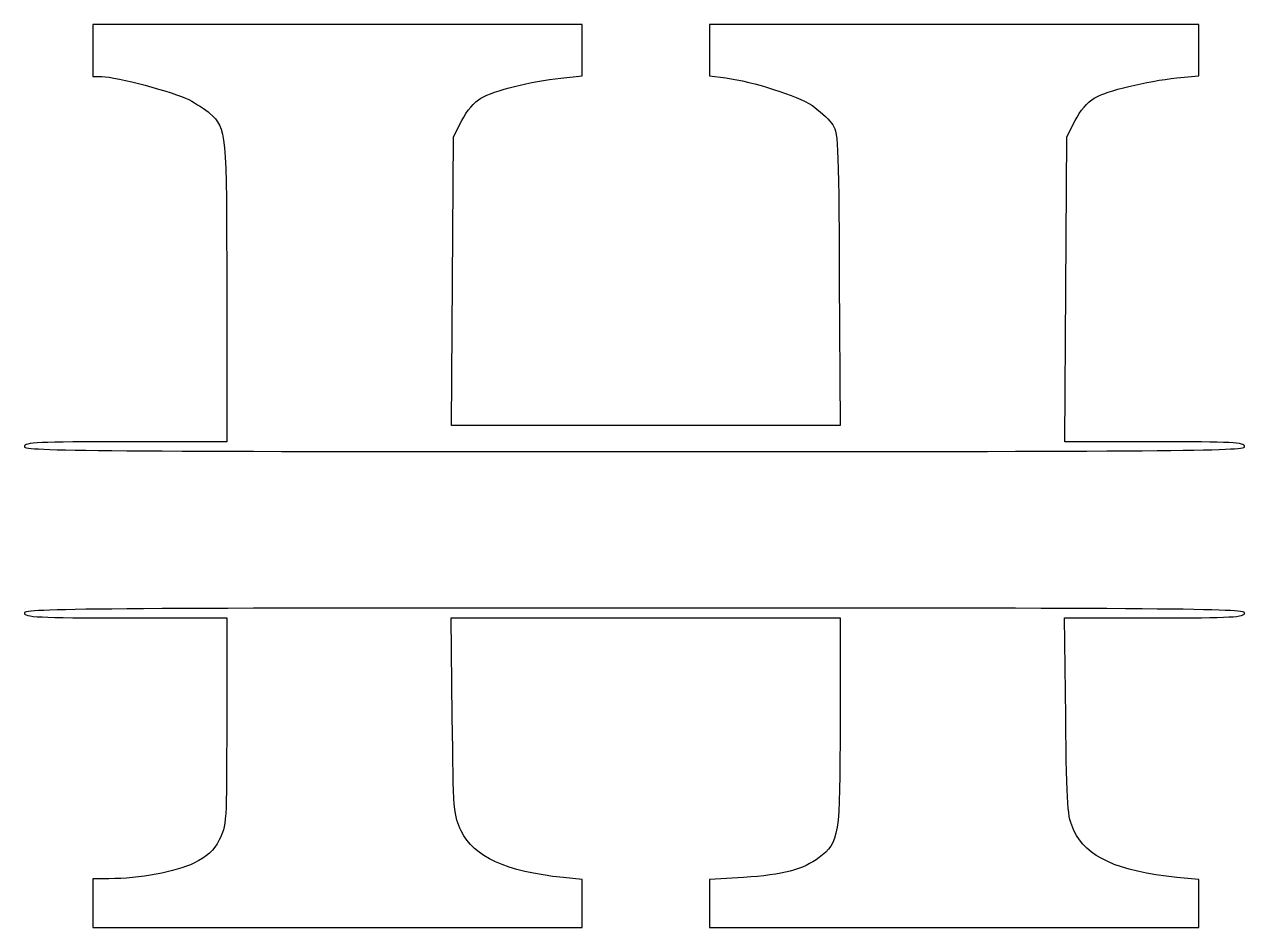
# Model space of a CAD drawing. Header units: centimetres. Extents: x -5.6 to 4.3, y -3.75 to 3.58.
import ezdxf

# ---------------------------------------------------------------- set-up
doc = ezdxf.new("R2010")
doc.units = ezdxf.units.CM
doc.header["$MEASUREMENT"] = 0
doc.layers.add('Layer 1', color=7, linetype='Continuous')

msp = doc.modelspace()

# ---------------------------------------------------------------- linework, layer by layer
at = {"layer": 'Layer 1'}
for points, knots in [([(-5.59627, 0.15505), (-5.59627, 0.18947), (-5.4875, 0.19474), (-4.77606, 0.19474), (-4.77606, 0.19474), (-4.77606, 0.19474), (-3.95585, 0.19474), (-3.95585, 0.19474), (-3.95585, 0.19474), (-3.95585, 0.19474), (-3.95585, 1.41267), (-3.95585, 1.41267), (-3.95585, 1.41267), (-3.95585, 2.71831), (-3.95757, 2.73664), (-4.09135, 2.85796), (-4.09135, 2.85796), (-4.12597, 2.88935), (-4.20317, 2.94026), (-4.26291, 2.97108), (-4.26291, 2.97108), (-4.38238, 3.03272), (-4.8527, 3.15726), (-4.96789, 3.15775), (-4.96789, 3.15775), (-4.96789, 3.15775), (-5.04065, 3.15806), (-5.04065, 3.15806), (-5.04065, 3.15806), (-5.04065, 3.15806), (-5.04065, 3.36973), (-5.04065, 3.36973), (-5.04065, 3.36973), (-5.04065, 3.36973), (-5.04065, 3.5814), (-5.04065, 3.5814), (-5.04065, 3.5814), (-5.04065, 3.5814), (-3.05628, 3.5814), (-3.05628, 3.5814), (-3.05628, 3.5814), (-3.05628, 3.5814), (-1.0719, 3.5814), (-1.0719, 3.5814), (-1.0719, 3.5814), (-1.0719, 3.5814), (-1.0719, 3.37282), (-1.0719, 3.37282), (-1.0719, 3.37282), (-1.0719, 3.37282), (-1.0719, 3.16424), (-1.0719, 3.16424), (-1.0719, 3.16424), (-1.0719, 3.16424), (-1.24468, 3.14574), (-1.24468, 3.14574), (-1.24468, 3.14574), (-1.48745, 3.11974), (-1.78983, 3.04403), (-1.89409, 2.98314), (-1.89409, 2.98314), (-1.94664, 2.95245), (-2.00966, 2.87862), (-2.0497, 2.80085), (-2.0497, 2.80085), (-2.0497, 2.80085), (-2.117, 2.67014), (-2.117, 2.67014), (-2.117, 2.67014), (-2.117, 2.67014), (-2.12534, 1.49859), (-2.12534, 1.49859), (-2.12534, 1.49859), (-2.12534, 1.49859), (-2.13368, 0.32704), (-2.13368, 0.32704), (-2.13368, 0.32704), (-2.13368, 0.32704), (-0.5569, 0.32704), (-0.5569, 0.32704), (-0.5569, 0.32704), (-0.5569, 0.32704), (1.01988, 0.32704), (1.01988, 0.32704), (1.01988, 0.32704), (1.01988, 0.32704), (1.01248, 1.51575), (1.01248, 1.51575), (1.01248, 1.51575), (1.00527, 2.67438), (1.00368, 2.70635), (0.94975, 2.77914), (0.94975, 2.77914), (0.91932, 2.82021), (0.84683, 2.88605), (0.78866, 2.92545), (0.78866, 2.92545), (0.67559, 3.00204), (0.31053, 3.1184), (0.09261, 3.14731), (0.09261, 3.14731), (0.09261, 3.14731), (-0.04002, 3.1649), (-0.04002, 3.1649), (-0.04002, 3.1649), (-0.04002, 3.1649), (-0.04002, 3.37316), (-0.04002, 3.37316), (-0.04002, 3.37316), (-0.04002, 3.37316), (-0.04002, 3.58142), (-0.04002, 3.58142), (-0.04002, 3.58142), (-0.04002, 3.58142), (1.94436, 3.58142), (1.94436, 3.58142), (1.94436, 3.58142), (1.94436, 3.58142), (3.92874, 3.58142), (3.92874, 3.58142), (3.92874, 3.58142), (3.92874, 3.58142), (3.92874, 3.37317), (3.92874, 3.37317), (3.92874, 3.37317), (3.92874, 3.37317), (3.92874, 3.16492), (3.92874, 3.16492), (3.92874, 3.16492), (3.92874, 3.16492), (3.75015, 3.14688), (3.75015, 3.14688), (3.75015, 3.14688), (3.50296, 3.12191), (3.18405, 3.04386), (3.07934, 2.98271), (3.07934, 2.98271), (3.02757, 2.95247), (2.96427, 2.87815), (2.92448, 2.80086), (2.92448, 2.80086), (2.92448, 2.80086), (2.85718, 2.67015), (2.85718, 2.67015), (2.85718, 2.67015), (2.85718, 2.67015), (2.84891, 1.43245), (2.84891, 1.43245), (2.84891, 1.43245), (2.84891, 1.43245), (2.84064, 0.19475), (2.84064, 0.19475), (2.84064, 0.19475), (2.84064, 0.19475), (3.5699, 0.19475), (3.5699, 0.19475), (3.5699, 0.19475), (4.20049, 0.19475), (4.29916, 0.18938), (4.29916, 0.15506), (4.29916, 0.15506), (4.29916, 0.11992), (3.73178, 0.11537), (-0.64855, 0.11537), (-0.64855, 0.11537), (-5.02887, 0.11537), (-5.59626, 0.11992), (-5.59626, 0.15506), (-5.59626, 0.15506), (-5.59626, 0.15506), (-5.59627, 0.15505), (-5.59627, 0.15505)], [0, 0, 0, 0, 0.0227273, 0.0227273, 0.0227273, 0.0227273, 0.0454545, 0.0454545, 0.0454545, 0.0454545, 0.0681818, 0.0681818, 0.0681818, 0.0681818, 0.0909091, 0.0909091, 0.0909091, 0.0909091, 0.1136364, 0.1136364, 0.1136364, 0.1136364, 0.1363636, 0.1363636, 0.1363636, 0.1363636, 0.1590909, 0.1590909, 0.1590909, 0.1590909, 0.1818182, 0.1818182, 0.1818182, 0.1818182, 0.2045455, 0.2045455, 0.2045455, 0.2045455, 0.2272727, 0.2272727, 0.2272727, 0.2272727, 0.25, 0.25, 0.25, 0.25, 0.2727273, 0.2727273, 0.2727273, 0.2727273, 0.2954545, 0.2954545, 0.2954545, 0.2954545, 0.3181818, 0.3181818, 0.3181818, 0.3181818, 0.3409091, 0.3409091, 0.3409091, 0.3409091, 0.3636364, 0.3636364, 0.3636364, 0.3636364, 0.3863636, 0.3863636, 0.3863636, 0.3863636, 0.4090909, 0.4090909, 0.4090909, 0.4090909, 0.4318182, 0.4318182, 0.4318182, 0.4318182, 0.4545455, 0.4545455, 0.4545455, 0.4545455, 0.4772727, 0.4772727, 0.4772727, 0.4772727, 0.5, 0.5, 0.5, 0.5, 0.5227273, 0.5227273, 0.5227273, 0.5227273, 0.5454545, 0.5454545, 0.5454545, 0.5454545, 0.5681818, 0.5681818, 0.5681818, 0.5681818, 0.5909091, 0.5909091, 0.5909091, 0.5909091, 0.6136364, 0.6136364, 0.6136364, 0.6136364, 0.6363636, 0.6363636, 0.6363636, 0.6363636, 0.6590909, 0.6590909, 0.6590909, 0.6590909, 0.6818182, 0.6818182, 0.6818182, 0.6818182, 0.7045455, 0.7045455, 0.7045455, 0.7045455, 0.7272727, 0.7272727, 0.7272727, 0.7272727, 0.75, 0.75, 0.75, 0.75, 0.7727273, 0.7727273, 0.7727273, 0.7727273, 0.7954545, 0.7954545, 0.7954545, 0.7954545, 0.8181818, 0.8181818, 0.8181818, 0.8181818, 0.8409091, 0.8409091, 0.8409091, 0.8409091, 0.8636364, 0.8636364, 0.8636364, 0.8636364, 0.8863636, 0.8863636, 0.8863636, 0.8863636, 0.9090909, 0.9090909, 0.9090909, 0.9090909, 0.9318182, 0.9318182, 0.9318182, 0.9318182, 0.9545455, 0.9545455, 0.9545455, 0.9545455, 1, 1, 1, 1]), ([(-5.04065, -3.54912), (-5.04065, -3.54912), (-5.04065, -3.35068), (-5.04065, -3.35068), (-5.04065, -3.35068), (-5.04065, -3.35068), (-4.91027, -3.35068), (-4.91027, -3.35068), (-4.91027, -3.35068), (-4.66215, -3.35068), (-4.36864, -3.29661), (-4.22128, -3.22377), (-4.22128, -3.22377), (-4.10831, -3.16792), (-4.06337, -3.12669), (-4.01623, -3.03564), (-4.01623, -3.03564), (-3.95708, -2.92139), (-3.95586, -2.90201), (-3.95586, -2.07653), (-3.95586, -2.07653), (-3.95586, -2.07653), (-3.95586, -1.23402), (-3.95586, -1.23402), (-3.95586, -1.23402), (-3.95586, -1.23402), (-4.77607, -1.23402), (-4.77607, -1.23402), (-4.77607, -1.23402), (-5.48751, -1.23402), (-5.59628, -1.22876), (-5.59628, -1.19433), (-5.59628, -1.19433), (-5.59628, -1.15919), (-5.0289, -1.15464), (-0.64857, -1.15464), (-0.64857, -1.15464), (3.73175, -1.15464), (4.29914, -1.15919), (4.29914, -1.19433), (4.29914, -1.19433), (4.29914, -1.22865), (4.2004, -1.23402), (3.56921, -1.23402), (3.56921, -1.23402), (3.56921, -1.23402), (2.83928, -1.23402), (2.83928, -1.23402), (2.83928, -1.23402), (2.83928, -1.23402), (2.84851, -2.03438), (2.84851, -2.03438), (2.84851, -2.03438), (2.85722, -2.78944), (2.861, -2.84183), (2.91527, -2.95992), (2.91527, -2.95992), (3.014, -3.17475), (3.26908, -3.29082), (3.75012, -3.3398), (3.75012, -3.3398), (3.75012, -3.3398), (3.92871, -3.35799), (3.92871, -3.35799), (3.92871, -3.35799), (3.92871, -3.35799), (3.92871, -3.55277), (3.92871, -3.55277), (3.92871, -3.55277), (3.92871, -3.55277), (3.92871, -3.74755), (3.92871, -3.74755), (3.92871, -3.74755), (3.92871, -3.74755), (1.94433, -3.74755), (1.94433, -3.74755), (1.94433, -3.74755), (1.94433, -3.74755), (-0.04005, -3.74755), (-0.04005, -3.74755), (-0.04005, -3.74755), (-0.04005, -3.74755), (-0.04005, -3.55301), (-0.04005, -3.55301), (-0.04005, -3.55301), (-0.04005, -3.55301), (-0.04005, -3.35847), (-0.04005, -3.35847), (-0.04005, -3.35847), (-0.04005, -3.35847), (0.23594, -3.34063), (0.23594, -3.34063), (0.23594, -3.34063), (0.55685, -3.31988), (0.7199, -3.2769), (0.8478, -3.17935), (0.8478, -3.17935), (1.01247, -3.05375), (1.01828, -3.01619), (1.01828, -2.07745), (1.01828, -2.07745), (1.01828, -2.07745), (1.01828, -1.23401), (1.01828, -1.23401), (1.01828, -1.23401), (1.01828, -1.23401), (-0.55831, -1.23401), (-0.55831, -1.23401), (-0.55831, -1.23401), (-0.55831, -1.23401), (-2.1349, -1.23401), (-2.1349, -1.23401), (-2.1349, -1.23401), (-2.1349, -1.23401), (-2.12596, -2.03437), (-2.12596, -2.03437), (-2.12596, -2.03437), (-2.11723, -2.81622), (-2.11556, -2.83771), (-2.05368, -2.96341), (-2.05368, -2.96341), (-1.94881, -3.17645), (-1.69473, -3.29244), (-1.22406, -3.34214), (-1.22406, -3.34214), (-1.22406, -3.34214), (-1.07192, -3.35821), (-1.07192, -3.35821), (-1.07192, -3.35821), (-1.07192, -3.35821), (-1.07192, -3.55288), (-1.07192, -3.55288), (-1.07192, -3.55288), (-1.07192, -3.55288), (-1.07192, -3.74755), (-1.07192, -3.74755), (-1.07192, -3.74755), (-1.07192, -3.74755), (-3.0563, -3.74755), (-3.0563, -3.74755), (-3.0563, -3.74755), (-3.0563, -3.74755), (-5.04067, -3.74755), (-5.04067, -3.74755), (-5.04067, -3.74755), (-5.04067, -3.74755), (-5.04067, -3.54911), (-5.04067, -3.54911), (-5.04067, -3.54911), (-5.04067, -3.54911), (-5.04065, -3.54912), (-5.04065, -3.54912)], [0, 0, 0, 0, 0.025641, 0.025641, 0.025641, 0.025641, 0.0512821, 0.0512821, 0.0512821, 0.0512821, 0.0769231, 0.0769231, 0.0769231, 0.0769231, 0.1025641, 0.1025641, 0.1025641, 0.1025641, 0.1282051, 0.1282051, 0.1282051, 0.1282051, 0.1538462, 0.1538462, 0.1538462, 0.1538462, 0.1794872, 0.1794872, 0.1794872, 0.1794872, 0.2051282, 0.2051282, 0.2051282, 0.2051282, 0.2307692, 0.2307692, 0.2307692, 0.2307692, 0.2564103, 0.2564103, 0.2564103, 0.2564103, 0.2820513, 0.2820513, 0.2820513, 0.2820513, 0.3076923, 0.3076923, 0.3076923, 0.3076923, 0.3333333, 0.3333333, 0.3333333, 0.3333333, 0.3589744, 0.3589744, 0.3589744, 0.3589744, 0.3846154, 0.3846154, 0.3846154, 0.3846154, 0.4102564, 0.4102564, 0.4102564, 0.4102564, 0.4358974, 0.4358974, 0.4358974, 0.4358974, 0.4615385, 0.4615385, 0.4615385, 0.4615385, 0.4871795, 0.4871795, 0.4871795, 0.4871795, 0.5128205, 0.5128205, 0.5128205, 0.5128205, 0.5384615, 0.5384615, 0.5384615, 0.5384615, 0.5641026, 0.5641026, 0.5641026, 0.5641026, 0.5897436, 0.5897436, 0.5897436, 0.5897436, 0.6153846, 0.6153846, 0.6153846, 0.6153846, 0.6410256, 0.6410256, 0.6410256, 0.6410256, 0.6666667, 0.6666667, 0.6666667, 0.6666667, 0.6923077, 0.6923077, 0.6923077, 0.6923077, 0.7179487, 0.7179487, 0.7179487, 0.7179487, 0.7435897, 0.7435897, 0.7435897, 0.7435897, 0.7692308, 0.7692308, 0.7692308, 0.7692308, 0.7948718, 0.7948718, 0.7948718, 0.7948718, 0.8205128, 0.8205128, 0.8205128, 0.8205128, 0.8461538, 0.8461538, 0.8461538, 0.8461538, 0.8717949, 0.8717949, 0.8717949, 0.8717949, 0.8974359, 0.8974359, 0.8974359, 0.8974359, 0.9230769, 0.9230769, 0.9230769, 0.9230769, 0.9487179, 0.9487179, 0.9487179, 0.9487179, 1, 1, 1, 1])]:
    msp.add_open_spline(points, degree=3, knots=knots, dxfattribs=at)

doc.saveas('drawing.dxf')
